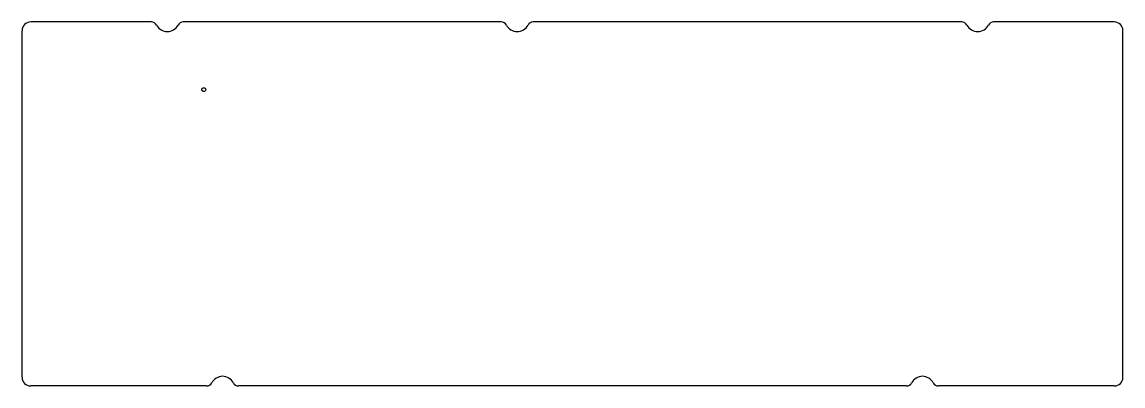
# Model space of a CAD drawing. Extents: x 115 to 400, y 102 to 196.
import ezdxf

# ---------------------------------------------------------------- set-up
doc = ezdxf.new("R2010")
doc.units = 0
doc.header["$LTSCALE"] = 12.7
doc.layers.add('VISIBLE', color=7, linetype='CONTINUOUS')

msp = doc.modelspace()

# ---------------------------------------------------------------- linework, layer by layer
at = {"layer": 'VISIBLE'}
for p, q in [((115.12, 104.12), (115.12, 193.82)), ((148.57, 196.07), (117.37, 196.07)), ((239.06, 196.07), (156.82, 196.07)), ((358.12, 196.07), (247.31, 196.07)), ((397.57, 196.07), (366.37, 196.07)), ((399.82, 104.12), (399.82, 193.82)), ((162.86, 101.87), (117.37, 101.87)), ((343.84, 101.87), (171.11, 101.87)), ((397.57, 101.87), (352.08, 101.87))]:
    msp.add_line(p, q, dxfattribs=at)
msp.add_circle((162.12, 178.57), 0.5, dxfattribs=at)
for centre, radius, start, end in [((117.37, 193.82), 2.25, 90, 180), ((148.57, 194.57), 1.5, 27.5399, 90), ((152.7, 196.72), 3.15, 207.5399, 332.4601), ((156.82, 194.57), 1.5, 90, 152.4601), ((239.06, 194.57), 1.5, 27.5399, 90), ((243.18, 196.72), 3.15, 207.5399, 332.4601), ((247.31, 194.57), 1.5, 90, 152.4601), ((358.12, 194.57), 1.5, 27.5399, 90), ((362.25, 196.72), 3.15, 207.5399, 332.4601), ((366.37, 194.57), 1.5, 90, 152.4601), ((397.57, 193.82), 2.25, 0, 90), ((117.37, 104.12), 2.25, 180, 270), ((162.86, 103.37), 1.5, 270, 332.4601), ((166.98, 101.22), 3.15, 27.5399, 152.4601), ((171.11, 103.37), 1.5, 207.5399, 270), ((343.84, 103.37), 1.5, 270, 332.4601), ((347.96, 101.22), 3.15, 27.5399, 152.4601), ((352.08, 103.37), 1.5, 207.5399, 270), ((397.57, 104.12), 2.25, 270, 0)]:
    msp.add_arc(centre, radius, start, end, dxfattribs=at)

doc.saveas('drawing.dxf')
